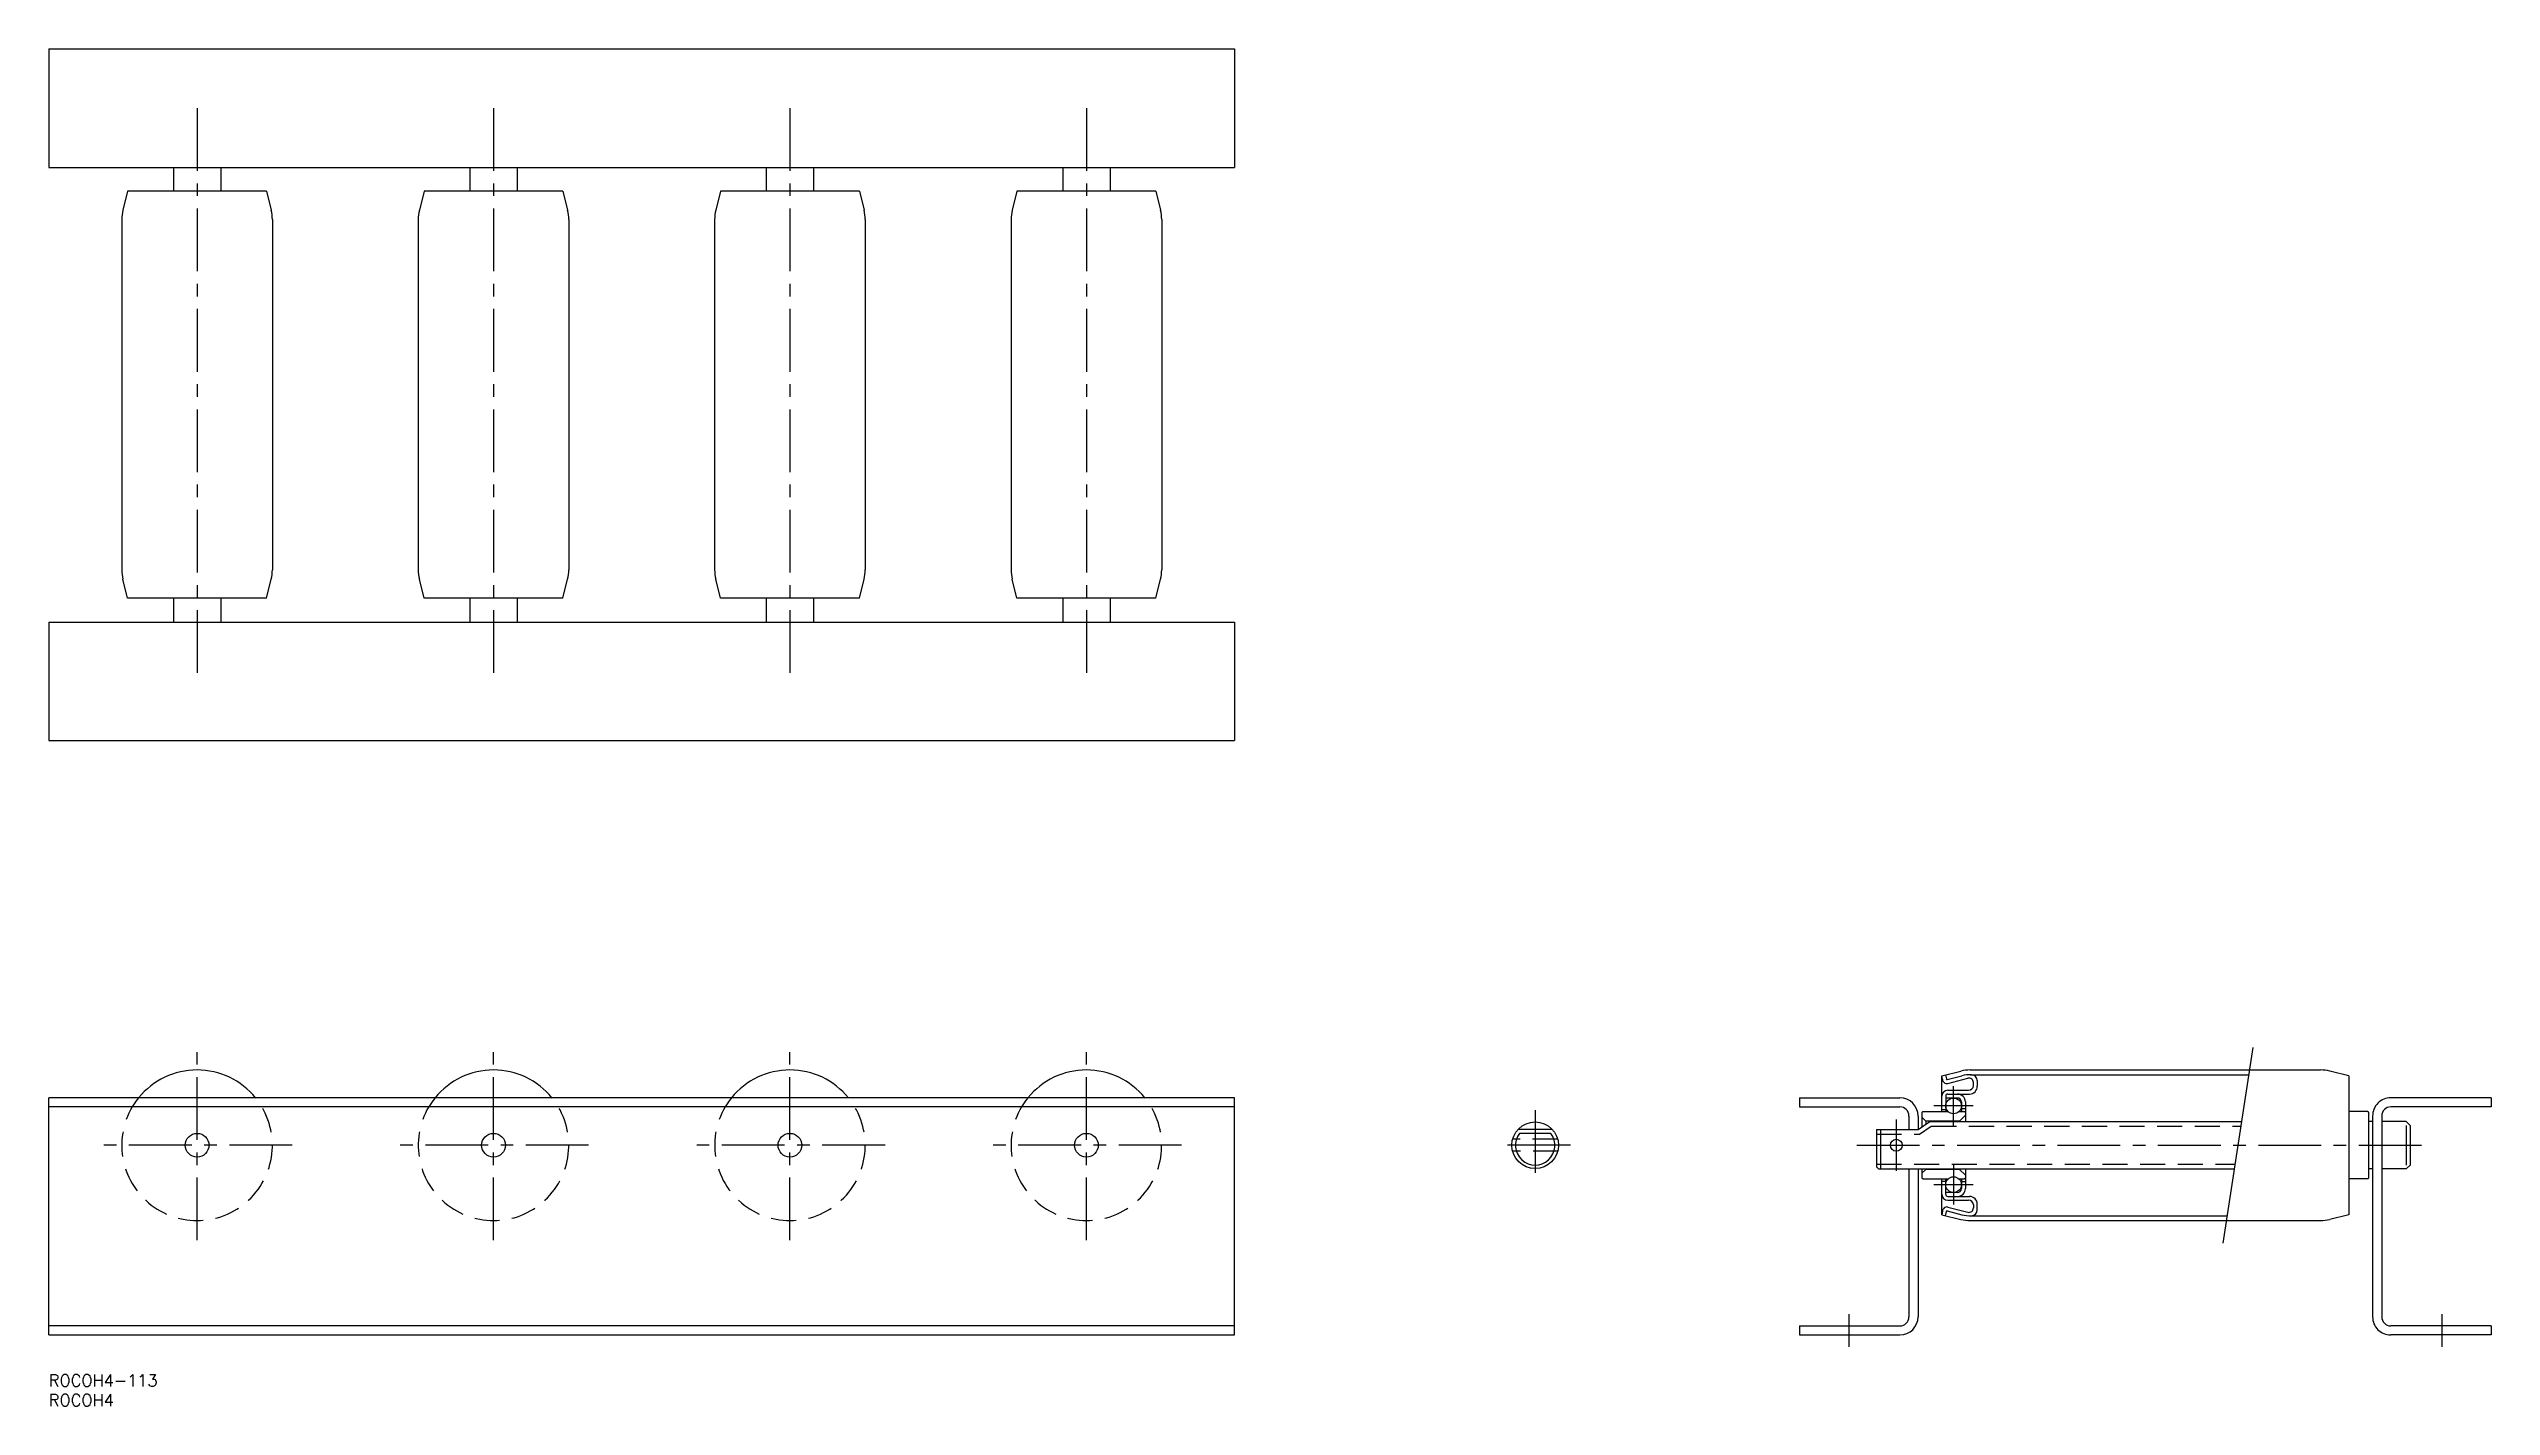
# Model space of a CAD drawing. Extents: x 0 to 618, y -8 to 335.
import ezdxf

# ---------------------------------------------------------------- set-up
doc = ezdxf.new("R2010")
doc.units = 0
doc.header["$LTSCALE"] = 0.5
doc.linetypes.add('CENTER', pattern=[50.8, 31.75, -6.35, 6.35, -6.35])
doc.linetypes.add('DASHED', pattern=[19.05, 12.7, -6.35])
for name, color, linetype in [('MSM_CENTER', 1, 'CENTER'), ('MSM_CONTINUOUS', 7, 'CONTINUOUS'), ('MSM_DASHED', 4, 'DASHED'), ('MSM_NARROW', 5, 'CONTINUOUS'), ('MSM_PART_NUMBER', 7, 'CONTINUOUS')]:
    doc.layers.add(name, color=color, linetype=linetype)
doc.styles.get("Standard").update_dxf_attribs({"font": 'txt.shx', "height": 3, "bigfont": 'bigfont.shx'})

# ---------------------------------------------------------------- blocks, each defined once
blk = doc.blocks.new('*U12')
at = {"layer": 'MSM_PART_NUMBER'}
blk.add_text('ROCOH4-113', height=3, dxfattribs=at).set_placement((0, -3))
blk = doc.blocks.new('*U13')
at = {"layer": 'MSM_PART_NUMBER'}
blk.add_text('ROCOH4', height=3, dxfattribs=at).set_placement((0, -8))

msp = doc.modelspace()

# ---------------------------------------------------------------- linework, layer by layer
at = {"layer": 'MSM_CENTER'}
for p, q in [((37.5, 320.37), (37.5, 175.37)), ((112.5, 320.37), (112.5, 175.37)), ((187.5, 320.37), (187.5, 175.37)), ((262.5, 320.37), (262.5, 175.37)), ((37.5, 33.95), (37.5, 82.05)), ((112.5, 33.95), (112.5, 82.05)), ((187.5, 33.95), (187.5, 82.05)), ((262.5, 33.95), (262.5, 82.05)), ((481.89, 62.98), (481.89, 72.95)), ((376.04, 66.9), (376.04, 49.1)), ((467.41, 64.5), (467.41, 51.5)), ((486.88, 67.97), (476.91, 67.97)), ((61.55, 58), (13.45, 58)), ((136.55, 58), (88.45, 58)), ((211.55, 58), (163.45, 58)), ((286.55, 58), (238.45, 58)), ((384.94, 58), (367.14, 58)), ((457.41, 58), (602.41, 58)), ((481.89, 53.02), (481.89, 43.05)), ((486.88, 48.03), (476.91, 48.03)), ((455.41, 15.3), (455.41, 7)), ((605.41, 15.3), (605.41, 7))]:
    msp.add_line(p, q, dxfattribs=at)
at = {"layer": 'MSM_CONTINUOUS'}
for p, q in [((0, 335.37), (0, 305.37)), ((0, 335.37), (300, 335.37)), ((300, 335.37), (300, 305.37)), ((0, 305.37), (300, 305.37)), ((31.5, 305.37), (31.5, 299.37)), ((43.5, 305.37), (43.5, 299.37)), ((106.5, 305.37), (106.5, 299.37)), ((118.5, 305.37), (118.5, 299.37)), ((181.5, 305.37), (181.5, 299.37)), ((193.5, 305.37), (193.5, 299.37)), ((256.5, 305.37), (256.5, 299.37)), ((268.5, 305.37), (268.5, 299.37)), ((19.92, 299.37), (18.74, 294.54)), ((55.08, 299.37), (19.92, 299.37)), ((55.08, 299.37), (56.26, 294.54)), ((94.92, 299.37), (93.74, 294.54)), ((130.08, 299.37), (94.92, 299.37)), ((130.08, 299.37), (131.26, 294.54)), ((169.92, 299.37), (168.74, 294.54)), ((205.08, 299.37), (169.92, 299.37)), ((205.08, 299.37), (206.26, 294.54)), ((244.92, 299.37), (243.74, 294.54)), ((280.08, 299.37), (244.92, 299.37)), ((280.08, 299.37), (281.26, 294.54)), ((18.45, 292.16), (18.45, 203.58)), ((56.55, 292.16), (56.55, 203.58)), ((93.45, 292.16), (93.45, 203.58)), ((131.55, 292.16), (131.55, 203.58)), ((168.45, 292.16), (168.45, 203.58)), ((206.55, 292.16), (206.55, 203.58)), ((243.45, 292.16), (243.45, 203.58)), ((281.55, 292.16), (281.55, 203.58)), ((19.92, 196.37), (18.74, 201.19)), ((55.08, 196.37), (56.26, 201.19)), ((94.92, 196.37), (93.74, 201.19)), ((130.08, 196.37), (131.26, 201.19)), ((169.92, 196.37), (168.74, 201.19)), ((205.08, 196.37), (206.26, 201.19)), ((244.92, 196.37), (243.74, 201.19)), ((280.08, 196.37), (281.26, 201.19)), ((55.08, 196.37), (19.92, 196.37)), ((31.5, 196.37), (31.5, 190.37)), ((43.5, 196.37), (43.5, 190.37)), ((130.08, 196.37), (94.92, 196.37)), ((106.5, 196.37), (106.5, 190.37)), ((118.5, 196.37), (118.5, 190.37)), ((205.08, 196.37), (169.92, 196.37)), ((181.5, 196.37), (181.5, 190.37)), ((193.5, 196.37), (193.5, 190.37)), ((280.08, 196.37), (244.92, 196.37)), ((256.5, 196.37), (256.5, 190.37)), ((268.5, 196.37), (268.5, 190.37)), ((0, 190.37), (0, 160.37)), ((0, 190.37), (300, 190.37)), ((300, 190.37), (300, 160.37)), ((0, 160.37), (300, 160.37)), ((478.91, 75.58), (483.73, 76.76)), ((478.91, 66.52), (478.91, 75.58)), ((479.07, 74.69), (478.91, 75.58)), ((479.88, 75.82), (480.07, 74.78)), ((480.31, 74.62), (483.98, 75.57)), ((480.45, 73.62), (485.53, 74.94)), ((486.12, 77.05), (574.7, 77.05)), ((486.18, 75.85), (556.53, 75.85)), ((487.91, 74.35), (487.91, 72.95)), ((581.91, 75.58), (577.08, 76.76)), ((581.91, 75.58), (581.91, 40.42)), ((0, 10), (0, 70)), ((300, 70), (0, 70)), ((300, 10), (300, 70)), ((442.91, 70), (442.91, 67.7)), ((442.91, 70), (468.31, 70)), ((479.91, 70.45), (479.91, 66.52)), ((482.88, 69.95), (479.91, 69.95)), ((480.41, 71.9), (485.71, 71.9)), ((480.41, 70.95), (485.91, 70.95)), ((483.88, 68.95), (483.88, 66.52)), ((484.88, 68.95), (484.88, 64)), ((486.91, 73.1), (486.91, 73.87)), ((617.91, 70), (592.51, 70)), ((617.91, 70), (617.91, 67.7)), ((300, 67.7), (0, 67.7)), ((380.38, 62), (371.7, 62)), ((442.91, 67.7), (468.31, 67.7)), ((462.41, 62), (472.91, 62)), ((462.41, 62), (462.41, 52.5)), ((463.41, 62), (463.41, 52)), ((470.61, 65.4), (470.61, 62)), ((472.91, 65.4), (472.91, 62)), ((472.91, 62), (475.91, 64)), ((474.11, 66.5), (473.91, 66.3)), ((473.91, 66.3), (473.91, 62.67)), ((474.91, 64.1), (473.91, 65.1)), ((474.11, 66.5), (480.56, 66.5)), ((474.91, 64.1), (474.91, 63.33)), ((483.38, 64.1), (474.91, 64.1)), ((475.91, 64), (554.73, 64)), ((478.91, 67.05), (479.91, 67.05)), ((483.23, 66.5), (484.68, 66.5)), ((484.88, 65.6), (483.38, 64.1)), ((483.38, 64.1), (483.38, 64)), ((484.88, 67.25), (483.88, 67.25)), ((484.88, 66.3), (484.68, 66.5)), ((586.71, 66.5), (581.91, 66.5)), ((586.71, 66.5), (586.91, 66.3)), ((586.91, 66.3), (586.91, 49.7)), ((587.91, 64), (586.91, 64)), ((587.91, 65.4), (587.91, 14.6)), ((590.21, 65.4), (590.21, 14.6)), ((596.41, 64), (590.21, 64)), ((617.91, 67.7), (592.51, 67.7)), ((596.41, 64), (597.41, 63)), ((596.41, 63), (596.41, 53)), ((597.41, 63), (597.41, 53)), ((380.04, 61), (372.04, 61)), ((462.91, 52), (462.41, 52.5)), ((462.91, 52), (552.9, 52)), ((470.61, 52), (470.61, 14.6)), ((472.91, 52), (472.91, 14.6)), ((473.91, 52), (473.91, 49.7)), ((474.91, 51.9), (473.91, 50.9)), ((474.11, 49.5), (473.91, 49.7)), ((474.11, 49.5), (480.56, 49.5)), ((474.91, 52), (474.91, 51.9)), ((483.38, 51.9), (474.91, 51.9)), ((478.91, 40.42), (478.91, 49.48)), ((479.91, 45.55), (479.91, 49.48)), ((483.23, 49.5), (484.68, 49.5)), ((483.38, 52), (483.38, 51.9)), ((484.88, 50.4), (483.38, 51.9)), ((483.88, 49.48), (483.88, 47.05)), ((484.88, 49.7), (484.68, 49.5)), ((484.88, 52), (484.88, 50.4)), ((484.88, 50.4), (484.88, 47.05)), ((586.71, 49.5), (581.91, 49.5)), ((586.71, 49.5), (586.91, 49.7)), ((587.91, 52), (586.91, 52)), ((596.41, 52), (590.21, 52)), ((597.41, 53), (596.41, 52)), ((478.91, 48.95), (479.91, 48.95)), ((482.88, 46.05), (479.91, 46.05)), ((480.41, 45.05), (485.91, 45.05)), ((480.41, 44.1), (485.71, 44.1)), ((484.88, 48.75), (483.88, 48.75)), ((479.07, 41.31), (478.91, 40.42)), ((478.91, 40.42), (483.73, 39.24)), ((479.88, 40.18), (480.07, 41.22)), ((480.31, 41.38), (483.98, 40.43)), ((480.45, 42.38), (485.53, 41.06)), ((486.12, 38.95), (574.7, 38.95)), ((486.18, 40.15), (551.09, 40.15)), ((486.91, 42.9), (486.91, 42.13)), ((487.91, 41.65), (487.91, 43.05)), ((581.91, 40.42), (577.08, 39.24)), ((300, 12.3), (0, 12.3)), ((0, 10), (300, 10)), ((442.91, 12.3), (468.31, 12.3)), ((442.91, 12.3), (442.91, 10)), ((442.91, 10), (468.31, 10)), ((617.91, 12.3), (592.51, 12.3)), ((617.91, 10), (592.51, 10)), ((617.91, 12.3), (617.91, 10))]:
    msp.add_line(p, q, dxfattribs=at)
for centre, radius in [((481.89, 67.97), 1.98), ((376.04, 58), 5.9), ((37.5, 58), 3), ((112.5, 58), 3), ((187.5, 58), 3), ((262.5, 58), 3), ((467.41, 58), 1.5), ((481.89, 48.03), 1.98)]:
    msp.add_circle(centre, radius, dxfattribs=at)
for centre, radius, start, end in [((28.45, 292.16), 10, 166.19691, 180), ((46.55, 292.16), 10, 0, 13.80309), ((103.45, 292.16), 10, 166.19691, 180), ((121.55, 292.16), 10, 0, 13.80309), ((178.45, 292.16), 10, 166.19691, 180), ((196.55, 292.16), 10, 0, 13.80309), ((253.45, 292.16), 10, 166.19691, 180), ((271.55, 292.16), 10, 0, 13.80309), ((28.45, 203.58), 10, 180, 193.80309), ((46.55, 203.58), 10, 346.19691, 0), ((103.45, 203.58), 10, 180, 193.80309), ((121.55, 203.58), 10, 346.19691, 0), ((178.45, 203.58), 10, 180, 193.80309), ((196.55, 203.58), 10, 346.19691, 0), ((253.45, 203.58), 10, 180, 193.80309), ((271.55, 203.58), 10, 346.19691, 0), ((37.5, 58), 19.05, 39.04431, 140.95569), ((112.5, 58), 19.05, 39.04431, 140.95569), ((187.5, 58), 19.05, 39.04431, 140.95569), ((262.5, 58), 19.05, 39.04431, 140.95569), ((480.54, 74.95), 1.5, 190.02538, 226.33436), ((480.26, 74.81), 0.2, 190.02538, 284.53173), ((486.12, 67.05), 10, 90, 103.80309), ((486.18, 67.05), 8.8, 88.23355, 104.53173), ((485.81, 73.87), 1.1, 0, 104.53173), ((486.41, 74.35), 1.5, 0, 88.23355), ((574.7, 67.05), 10, 76.19691, 90), ((468.31, 65.4), 4.6, 0, 90), ((480.41, 70.4), 1.5, 90, 180), ((480.2, 74.59), 1, 226.33436, 284.53173), ((480.41, 70.45), 0.5, 90, 180), ((482.88, 68.95), 2, 0, 90), ((482.88, 68.95), 1, 0, 90), ((485.71, 73.1), 1.2, 270, 0), ((485.91, 72.95), 2, 270, 0), ((592.51, 65.4), 4.6, 90, 180.00001), ((468.31, 65.4), 2.3, 0, 90), ((592.51, 65.4), 2.3, 90, 180.00001), ((376.04, 58), 5, 143.1301, 36.8699), ((480.41, 45.6), 1.5, 180, 270), ((480.41, 45.55), 0.5, 180, 270), ((482.88, 47.05), 1, 270, 0), ((482.88, 47.05), 2, 270, 0), ((485.71, 42.9), 1.2, 0, 90), ((485.91, 43.05), 2, 0, 90), ((480.54, 41.05), 1.5, 133.66564, 169.97462), ((480.2, 41.41), 1, 75.46827, 133.66564), ((480.26, 41.19), 0.2, 75.46827, 169.97462), ((486.12, 48.95), 10, 256.19691, 270), ((486.18, 48.95), 8.8, 255.46827, 271.76645), ((485.81, 42.13), 1.1, 255.46827, 0), ((486.41, 41.65), 1.5, 271.76645, 0), ((574.7, 48.95), 10, 270, 283.80309), ((468.31, 14.6), 2.3, 270, 0), ((468.31, 14.6), 4.6, 270, 0), ((592.51, 14.6), 4.6, 179.99999, 270), ((592.51, 14.6), 2.3, 179.99999, 270)]:
    msp.add_arc(centre, radius, start, end, dxfattribs=at)
at = {"layer": 'MSM_DASHED'}
for p, q in [((473.27, 60.8), (476.27, 62.8)), ((476.27, 62.8), (554.54, 62.8)), ((381.75, 59.5), (370.23, 59.5)), ((381.85, 56.5), (370.23, 56.5)), ((462.41, 60.8), (473.27, 60.8)), ((462.41, 53.2), (553.08, 53.2))]:
    msp.add_line(p, q, dxfattribs=at)
for centre in [(37.5, 58), (112.5, 58), (187.5, 58), (262.5, 58)]:
    msp.add_arc(centre, 19.05, 140.95569, 39.04431, dxfattribs=at)
at = {"layer": 'MSM_NARROW'}
msp.add_line((557.59, 82.77), (550.04, 33.24), dxfattribs=at)

# ---------------------------------------------------------------- block references
at = {"layer": 'MSM_CONTINUOUS'}
for name in ['*U12', '*U13']:
    msp.add_blockref(name, (0, 0), dxfattribs=at)

doc.saveas('drawing.dxf')
